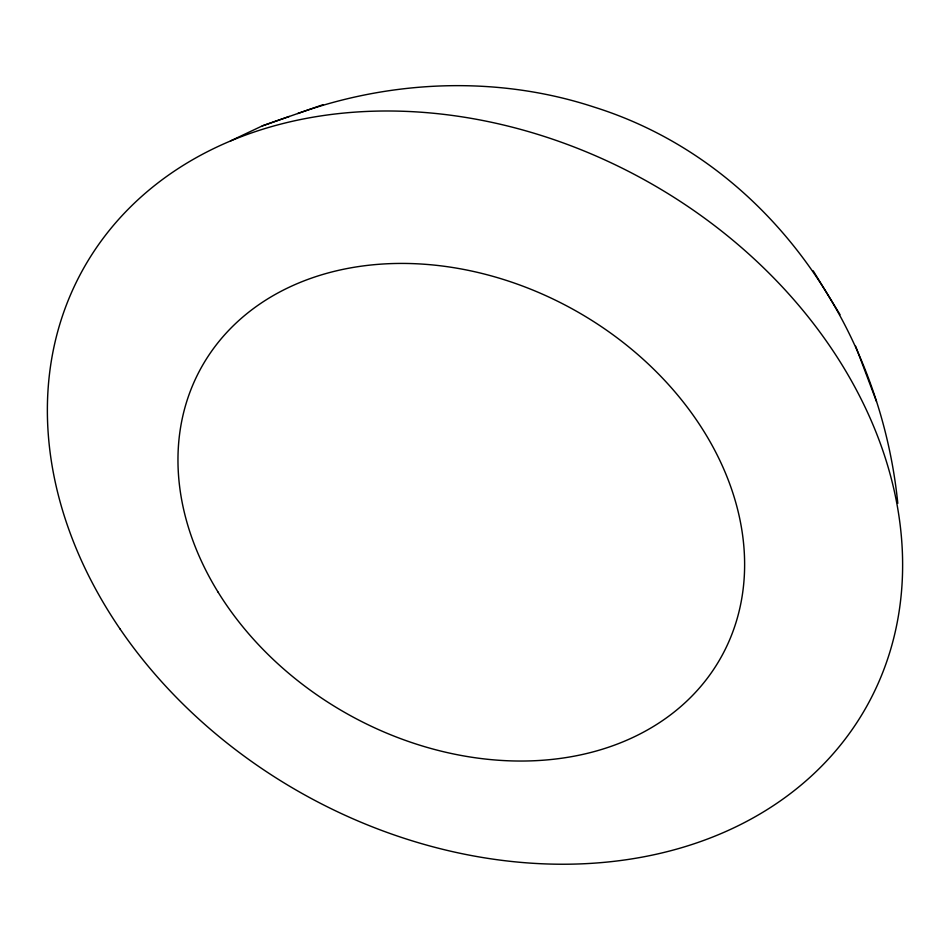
<?xml version="1.0" encoding="UTF-8"?>
<svg xmlns="http://www.w3.org/2000/svg" width="950" height="950" viewBox="0 0 950 950"><rect width="100%" height="100%" fill="white"/><g stroke="black" fill="none" stroke-linecap="round" stroke-linejoin="round"><path stroke-width="1.43" d="M230.446 140.956L262.236 125.911L289.322 116.434M297.718 113.549C392.303 79.669 498.441 75.584 594.261 107.136C767.101 161.369 880.068 327.394 897.797 503.358M262.236 125.911L323.178 104.643M840.014 314.616L813.2 270.821M876.47 401.446L855.653 346.239M120.127 629.078A448.637 351.322 29.1 0 0 859.061 719.174A448.637 351.322 29.1 0 0 445.811 114.606A448.637 351.322 29.1 0 0 120.127 629.078M218.084 592.135A297.528 231.646 29.1 0 0 708.771 676.341A297.528 231.646 29.1 0 0 457.033 268.221A297.528 231.646 29.1 0 0 218.084 592.135"/></g></svg>
